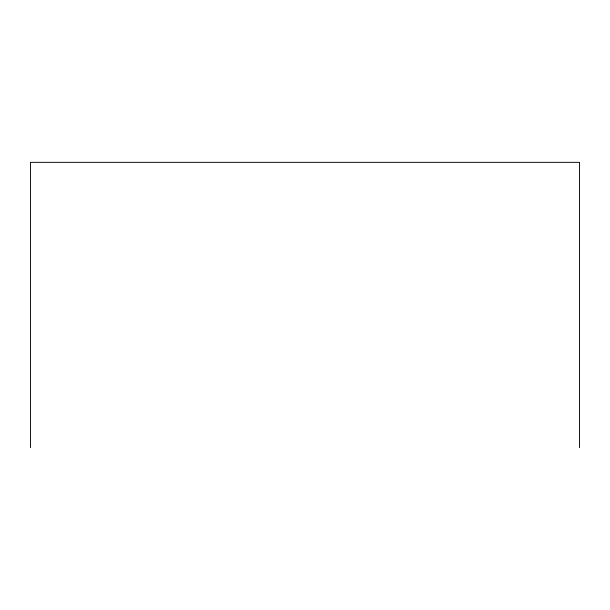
<?xml version="1.0" encoding="UTF-8"?>
<svg xmlns="http://www.w3.org/2000/svg" width="610" height="610" viewBox="0 0 610 610"><rect width="100%" height="100%" fill="white"/><g stroke="black" fill="none" stroke-linecap="round" stroke-linejoin="round"><path stroke-width="0.91" d="M579.5 447.649L579.5 162.351L30.5 162.351L30.5 447.649"/></g></svg>
